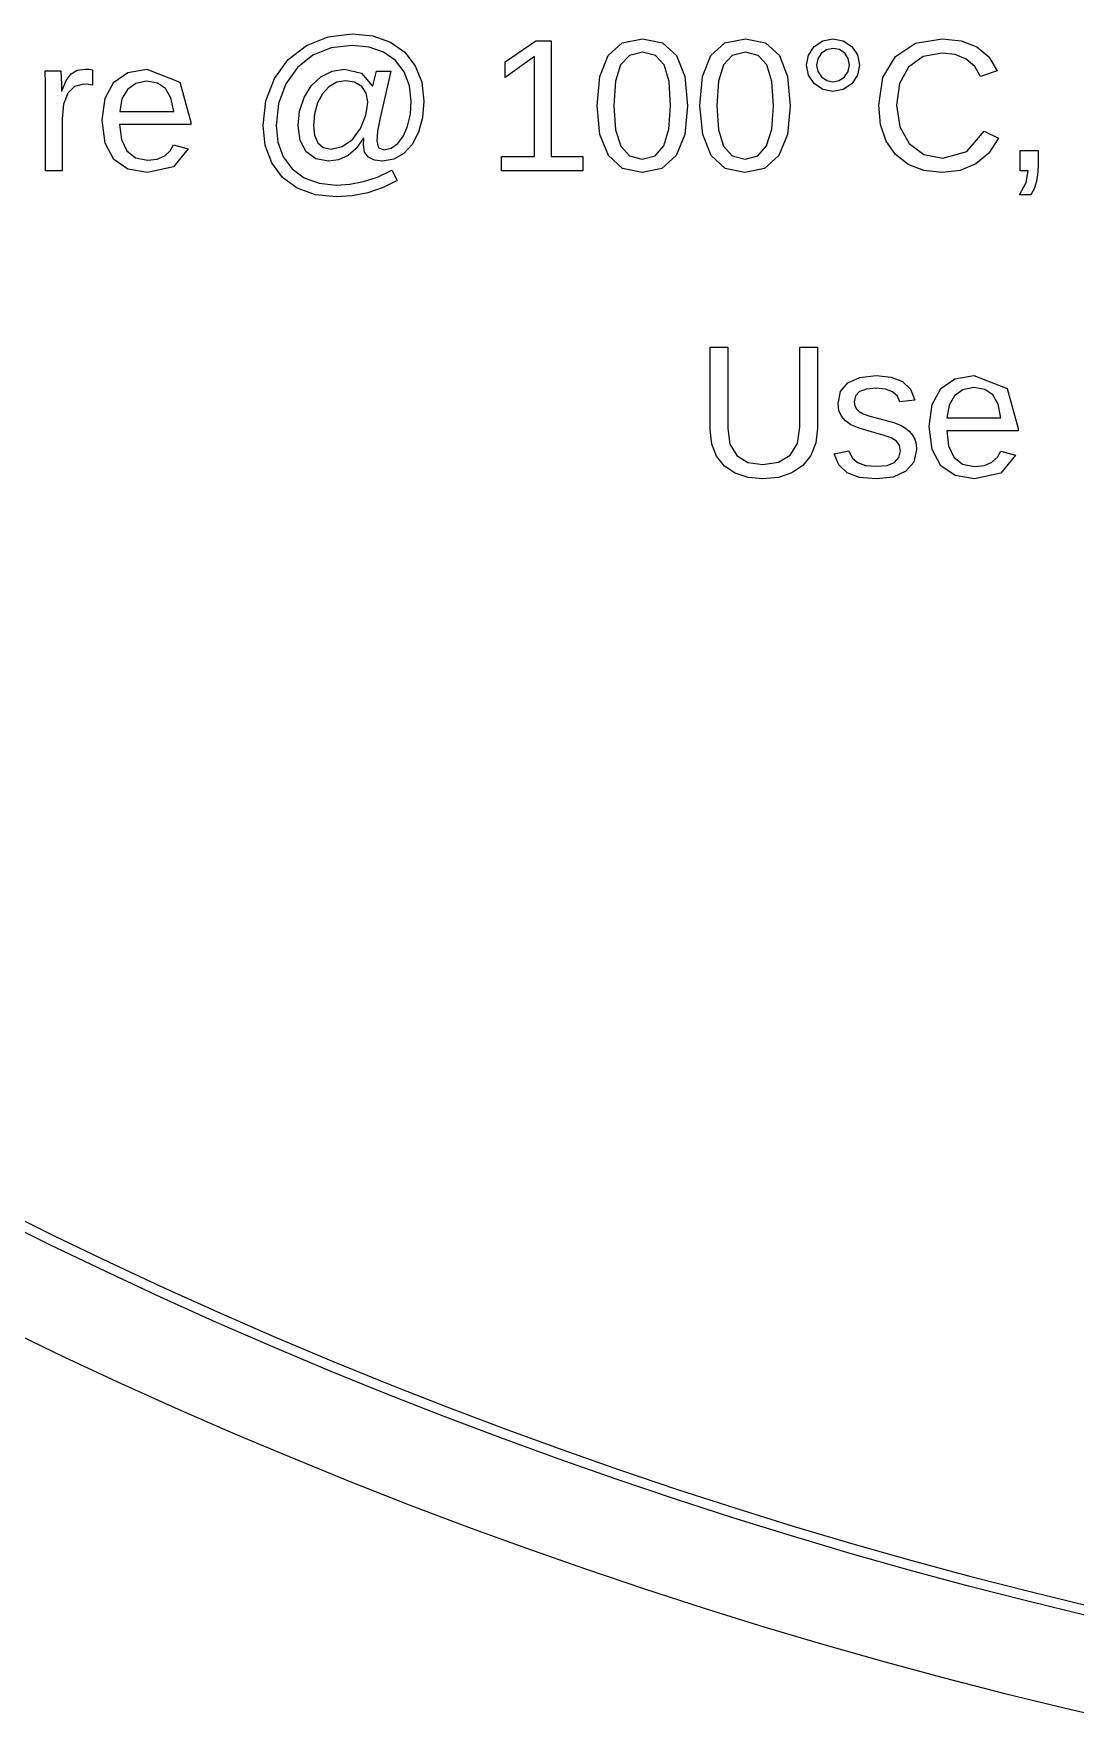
# Model space of a CAD drawing. Extents: x -16 to 132, y -40 to 113.
# Drawn here: x 22.05 to 37.69, y -37.83 to -12.46 of the extents above; entities that cross this region are included whole.
import ezdxf

# ---------------------------------------------------------------- set-up
doc = ezdxf.new("R2010")
doc.units = 0

msp = doc.modelspace()

# ---------------------------------------------------------------- linework, layer by layer
for p, q in [((25.8728, -12.8529), (26.1459, -12.6409)), ((26.1459, -12.6409), (26.4708, -12.5082)), ((26.519, -12.6759), (26.2416, -12.7872)), ((26.4708, -12.5082), (26.8324, -12.464)), ((26.8352, -12.6388), (26.519, -12.6759)), ((26.8324, -12.464), (27.1438, -12.4954)), ((27.0872, -12.6646), (26.8352, -12.6388)), ((27.3053, -12.7421), (27.0872, -12.6646)), ((27.1438, -12.4954), (27.4094, -12.5896)), ((27.4094, -12.5896), (27.6235, -12.7409)), ((29.1307, -12.8857), (29.5925, -12.5681)), ((29.5925, -12.5681), (29.8227, -12.5681)), ((29.8227, -12.5681), (29.8227, -14.31)), ((30.6755, -12.7899), (30.8875, -12.6017)), ((30.8875, -12.6017), (31.1949, -12.5389)), ((31.1949, -12.5389), (31.495, -12.6024)), ((31.495, -12.6024), (31.7045, -12.7927)), ((32.2182, -12.7899), (32.4303, -12.6017)), ((32.4303, -12.6017), (32.7376, -12.5389)), ((32.7376, -12.5389), (33.0377, -12.6024)), ((33.0377, -12.6024), (33.2473, -12.7927)), ((33.6838, -12.7834), (33.7707, -12.6554)), ((33.7707, -12.6554), (33.8991, -12.5681)), ((33.8991, -12.5681), (34.0529, -12.5389)), ((34.0529, -12.5389), (34.2067, -12.5677)), ((34.2067, -12.5677), (34.3352, -12.6541)), ((34.3352, -12.6541), (34.422, -12.7816)), ((34.9917, -12.8038), (35.2926, -12.6052)), ((35.2926, -12.6052), (35.6906, -12.5389)), ((35.6906, -12.5389), (35.9771, -12.5694)), ((35.9771, -12.5694), (36.2121, -12.661)), ((36.2121, -12.661), (36.3938, -12.8125)), ((25.6667, -13.1353), (25.8728, -12.8529)), ((26.2416, -12.7872), (26.0114, -12.9684)), ((27.4829, -12.8676), (27.3053, -12.7421)), ((27.6132, -13.0375), (27.4829, -12.8676)), ((27.6235, -12.7409), (27.7803, -12.9439)), ((29.5717, -12.8066), (29.1307, -13.1214)), ((29.1307, -13.1214), (29.1307, -12.8857)), ((29.5717, -14.31), (29.5717, -12.8066)), ((30.5522, -13.1041), (30.6755, -12.7899)), ((30.8641, -12.9287), (30.7887, -13.1762)), ((30.9971, -12.7882), (30.8641, -12.9287)), ((31.1949, -12.7414), (30.9971, -12.7882)), ((31.3878, -12.7889), (31.1949, -12.7414)), ((31.5173, -12.9314), (31.3878, -12.7889)), ((31.5907, -13.1797), (31.5173, -12.9314)), ((31.7045, -12.7927), (31.8278, -13.1075)), ((32.095, -13.1041), (32.2182, -12.7899)), ((32.4068, -12.9287), (32.3314, -13.1762)), ((32.5398, -12.7882), (32.4068, -12.9287)), ((32.7376, -12.7414), (32.5398, -12.7882)), ((32.9306, -12.7889), (32.7376, -12.7414)), ((33.0601, -12.9314), (32.9306, -12.7889)), ((33.1334, -13.1797), (33.0601, -12.9314)), ((33.2473, -12.7927), (33.3706, -13.1075)), ((33.6549, -12.9342), (33.6838, -12.7834)), ((33.6842, -13.085), (33.6549, -12.9342)), ((33.8239, -12.8389), (33.8061, -12.9342)), ((33.8061, -12.9342), (33.8243, -13.0295)), ((33.8775, -12.7581), (33.8239, -12.8389)), ((33.957, -12.7029), (33.8775, -12.7581)), ((34.0529, -12.6846), (33.957, -12.7029)), ((34.1488, -12.7026), (34.0529, -12.6846)), ((34.2283, -12.7567), (34.1488, -12.7026)), ((34.2819, -12.8371), (34.2283, -12.7567)), ((34.2818, -13.0304), (34.2998, -12.9342)), ((34.2998, -12.9342), (34.2819, -12.8371)), ((34.451, -12.9342), (34.4217, -13.0867)), ((34.422, -12.7816), (34.451, -12.9342)), ((34.8024, -13.1193), (34.9917, -12.8038)), ((35.4049, -12.8075), (35.1886, -12.964)), ((35.6934, -12.7553), (35.4049, -12.8075)), ((35.886, -12.7778), (35.6934, -12.7553)), ((36.0505, -12.8454), (35.886, -12.7778)), ((36.1804, -12.9557), (36.0505, -12.8454)), ((36.3938, -12.8125), (36.52, -13.023)), ((22.2284, -13.2047), (22.2222, -13.0216)), ((22.2222, -13.0216), (22.4579, -13.0216)), ((22.4579, -13.0216), (22.4663, -13.2258)), ((22.4746, -13.3281), (22.5387, -13.1658)), ((22.5387, -13.1658), (22.6119, -13.0646)), ((22.6119, -13.0646), (22.7055, -13.0115)), ((22.7055, -13.0115), (22.831, -12.9939)), ((22.831, -12.9939), (22.8813, -12.9973)), ((22.8813, -12.9973), (22.9323, -13.0077)), ((22.9323, -13.0077), (22.9323, -13.2365)), ((23.252, -13.1922), (23.4633, -13.0434)), ((23.4633, -13.0434), (23.7492, -12.9939)), ((23.7451, -13.1783), (23.5823, -13.2086)), ((23.9105, -13.2055), (23.7451, -13.1783)), ((23.7492, -12.9939), (24.2454, -13.1932)), ((25.5372, -13.4706), (25.6667, -13.1353)), ((26.0114, -12.9684), (25.8366, -13.2151)), ((26.2178, -13.2456), (26.3609, -13.1103)), ((26.3609, -13.1103), (26.5304, -13.024)), ((26.5304, -13.024), (26.7173, -12.9952)), ((26.7325, -13.1714), (26.6003, -13.1934)), ((26.7173, -12.9952), (26.9735, -13.0583)), ((26.8699, -13.193), (26.7325, -13.1714)), ((26.9735, -13.0583), (27.1348, -13.2476)), ((27.1431, -13.2476), (27.1972, -13.0257)), ((27.1972, -13.0257), (27.4135, -13.0257)), ((27.4135, -13.0257), (27.2527, -13.7275)), ((27.6933, -13.2437), (27.6132, -13.0375)), ((27.7803, -12.9439), (27.8766, -13.1911)), ((30.5111, -13.5444), (30.5522, -13.1041)), ((30.7887, -13.1762), (30.7635, -13.5444)), ((31.6151, -13.5444), (31.5907, -13.1797)), ((31.8278, -13.1075), (31.8689, -13.5444)), ((32.0539, -13.5444), (32.095, -13.1041)), ((32.3314, -13.1762), (32.3063, -13.5444)), ((33.1579, -13.5444), (33.1334, -13.1797)), ((33.3706, -13.1075), (33.4116, -13.5444)), ((33.7721, -13.213), (33.6842, -13.085)), ((33.8243, -13.0295), (33.8789, -13.1103)), ((33.8789, -13.1103), (33.9588, -13.1655)), ((33.9588, -13.1655), (34.0529, -13.1838)), ((34.0529, -13.1838), (34.1479, -13.1656)), ((34.1479, -13.1656), (34.2276, -13.111)), ((34.2276, -13.111), (34.2818, -13.0304)), ((34.4217, -13.0867), (34.3338, -13.2144)), ((34.7392, -13.5361), (34.8024, -13.1193)), ((35.1886, -12.964), (35.0534, -13.2114)), ((36.269, -13.1062), (36.1804, -12.9557)), ((36.52, -13.023), (36.269, -13.1062)), ((22.2305, -13.3711), (22.2284, -13.2047)), ((22.2305, -14.5222), (22.2305, -13.3711)), ((22.4663, -13.2258), (22.469, -13.3281)), ((22.469, -13.3281), (22.4746, -13.3281)), ((22.562, -13.3565), (22.5006, -13.5193)), ((22.6622, -13.2561), (22.562, -13.3565)), ((22.7991, -13.2227), (22.6622, -13.2561)), ((22.874, -13.2262), (22.7991, -13.2227)), ((22.9323, -13.2365), (22.874, -13.2262)), ((23.078, -13.7622), (23.1215, -13.4338)), ((23.1215, -13.4338), (23.252, -13.1922)), ((23.4573, -13.2997), (23.3756, -13.4437)), ((23.5823, -13.2086), (23.4573, -13.2997)), ((24.0321, -13.2872), (23.9105, -13.2055)), ((24.1122, -13.4281), (24.0321, -13.2872)), ((24.1528, -13.6332), (24.1122, -13.4281)), ((24.2454, -13.1932), (24.4108, -13.7913)), ((25.8366, -13.2151), (25.7263, -13.5113)), ((26.0434, -13.6245), (26.1105, -13.421)), ((26.1105, -13.421), (26.2178, -13.2456)), ((26.3864, -13.3645), (26.3123, -13.5035)), ((26.4836, -13.2594), (26.3864, -13.3645)), ((26.6003, -13.1934), (26.4836, -13.2594)), ((26.9766, -13.258), (26.8699, -13.193)), ((27.0453, -13.3584), (26.9766, -13.258)), ((27.0682, -13.4862), (27.0453, -13.3584)), ((27.1348, -13.2476), (27.1431, -13.2476)), ((27.72, -13.4779), (27.6933, -13.2437)), ((27.8766, -13.1911), (27.9086, -13.4751)), ((33.9009, -13.3003), (33.7721, -13.213)), ((34.0529, -13.3295), (33.9009, -13.3003)), ((34.2049, -13.3007), (34.0529, -13.3295)), ((34.3338, -13.2144), (34.2049, -13.3007)), ((35.0534, -13.2114), (35.0083, -13.5361)), ((22.5006, -13.5193), (22.4801, -13.74)), ((23.3756, -13.4437), (23.3429, -13.6332)), ((23.3429, -13.6332), (24.1528, -13.6332)), ((25.4941, -13.8412), (25.5372, -13.4706)), ((25.7263, -13.5113), (25.6896, -13.8412)), ((26.0211, -13.844), (26.0434, -13.6245)), ((26.2655, -13.666), (26.2499, -13.8412)), ((26.3123, -13.5035), (26.2655, -13.666)), ((26.9586, -13.887), (27.0363, -13.6873)), ((27.0363, -13.6873), (27.0602, -13.5732)), ((27.0602, -13.5732), (27.0682, -13.4862)), ((27.6659, -13.8495), (27.7065, -13.6727)), ((27.7065, -13.6727), (27.72, -13.4779)), ((27.9086, -13.4751), (27.8887, -13.7207)), ((30.5534, -13.9778), (30.5111, -13.5444)), ((30.7635, -13.5444), (30.789, -13.9047)), ((31.5894, -13.8995), (31.6151, -13.5444)), ((31.8689, -13.5444), (31.8257, -13.9761)), ((32.0962, -13.9778), (32.0539, -13.5444)), ((32.3063, -13.5444), (32.3318, -13.9047)), ((33.1322, -13.8995), (33.1579, -13.5444)), ((33.4116, -13.5444), (33.3685, -13.9761)), ((34.7675, -13.8272), (34.7392, -13.5361)), ((35.0083, -13.5361), (35.0553, -13.8601)), ((22.4801, -13.74), (22.4801, -14.5222)), ((23.1215, -14.1051), (23.078, -13.7622)), ((24.4108, -13.8246), (23.3401, -13.8246)), ((23.3401, -13.8246), (23.3668, -14.0531)), ((24.4108, -13.7913), (24.4108, -13.8246)), ((25.5272, -14.1416), (25.4941, -13.8412)), ((25.6896, -13.8412), (25.7168, -14.0931)), ((26.0511, -14.0676), (26.0211, -13.844)), ((26.2499, -13.8412), (26.2664, -13.9896)), ((26.8366, -14.0506), (26.9586, -13.887)), ((27.2142, -13.9289), (27.2013, -14.0784)), ((27.2527, -13.7275), (27.2142, -13.9289)), ((27.602, -13.9993), (27.6659, -13.8495)), ((27.8289, -13.9418), (27.7336, -14.1267)), ((27.8887, -13.7207), (27.8289, -13.9418)), ((30.789, -13.9047), (30.8655, -14.1533)), ((31.5125, -14.1491), (31.5894, -13.8995)), ((32.3318, -13.9047), (32.4082, -14.1533)), ((33.0552, -14.1491), (33.1322, -13.8995)), ((34.8523, -14.0763), (34.7675, -13.8272)), ((35.0553, -13.8601), (35.1962, -14.1138)), ((36.0641, -14.2306), (36.3217, -13.9258)), ((36.3217, -13.9258), (36.538, -14.034)), ((23.252, -14.3516), (23.1215, -14.1051)), ((23.3668, -14.0531), (23.4469, -14.2226)), ((24.101, -14.2237), (24.1514, -14.1325)), ((24.3706, -14.1949), (24.1504, -14.4612)), ((24.1514, -14.1325), (24.3706, -14.1949)), ((25.6265, -14.405), (25.5272, -14.1416)), ((25.7168, -14.0931), (25.7985, -14.3135)), ((26.141, -14.2365), (26.0511, -14.0676)), ((26.2664, -13.9896), (26.3158, -14.1019)), ((26.3158, -14.1019), (26.3995, -14.1727)), ((26.3995, -14.1727), (26.519, -14.1963)), ((26.519, -14.1963), (26.6851, -14.1599)), ((26.6851, -14.1599), (26.8366, -14.0506)), ((26.895, -14.186), (26.7707, -14.2926)), ((26.9975, -14.0368), (26.895, -14.186)), ((27.0058, -14.0368), (26.9975, -14.0368)), ((27.0016, -14.1339), (27.0058, -14.0368)), ((27.0203, -14.2406), (27.0016, -14.1339)), ((27.2013, -14.0784), (27.2294, -14.1761)), ((27.2294, -14.1761), (27.3137, -14.2087)), ((27.3137, -14.2087), (27.4203, -14.1848)), ((27.4203, -14.1848), (27.5182, -14.1131)), ((27.5182, -14.1131), (27.602, -13.9993)), ((27.7336, -14.1267), (27.607, -14.2642)), ((30.6803, -14.2934), (30.5534, -13.9778)), ((30.8655, -14.1533), (30.9974, -14.2979)), ((31.3804, -14.2968), (31.5125, -14.1491)), ((31.8257, -13.9761), (31.6962, -14.292)), ((32.2231, -14.2934), (32.0962, -13.9778)), ((32.4082, -14.1533), (32.5402, -14.2979)), ((32.9231, -14.2968), (33.0552, -14.1491)), ((33.3685, -13.9761), (33.239, -14.292)), ((34.991, -14.2781), (34.8523, -14.0763)), ((35.1962, -14.1138), (35.4173, -14.2776)), ((36.538, -14.034), (36.3929, -14.2562)), ((23.4658, -14.5003), (23.252, -14.3516)), ((23.4469, -14.2226), (23.5783, -14.3277)), ((23.5783, -14.3277), (23.759, -14.3627)), ((23.759, -14.3627), (23.9051, -14.3464)), ((23.9051, -14.3464), (24.019, -14.2975)), ((24.019, -14.2975), (24.101, -14.2237)), ((25.7884, -14.6217), (25.6265, -14.405)), ((25.7985, -14.3135), (25.9316, -14.4943)), ((26.2855, -14.3426), (26.141, -14.2365)), ((26.4788, -14.3779), (26.2855, -14.3426)), ((26.6301, -14.3566), (26.4788, -14.3779)), ((26.7707, -14.2926), (26.6301, -14.3566)), ((27.0765, -14.3169), (27.0203, -14.2406)), ((27.167, -14.3627), (27.0765, -14.3169)), ((27.2887, -14.3779), (27.167, -14.3627)), ((27.4563, -14.3495), (27.2887, -14.3779)), ((27.607, -14.2642), (27.4563, -14.3495)), ((29.0738, -14.5222), (29.0738, -14.31)), ((29.0738, -14.31), (29.5717, -14.31)), ((29.8227, -14.31), (30.2984, -14.31)), ((30.2984, -14.31), (30.2984, -14.5222)), ((30.8915, -14.4858), (30.6803, -14.2934)), ((30.9974, -14.2979), (31.1893, -14.3461)), ((31.1893, -14.3461), (31.3804, -14.2968)), ((31.6962, -14.292), (31.4825, -14.4854)), ((32.4342, -14.4858), (32.2231, -14.2934)), ((32.5402, -14.2979), (32.7321, -14.3461)), ((32.7321, -14.3461), (32.9231, -14.2968)), ((33.239, -14.292), (33.0252, -14.4854)), ((35.181, -14.4272), (34.991, -14.2781)), ((35.4166, -14.5192), (35.181, -14.4272)), ((35.4173, -14.2776), (35.7045, -14.3322)), ((35.7045, -14.3322), (36.0641, -14.2306)), ((36.1989, -14.4182), (35.963, -14.517)), ((36.3929, -14.2562), (36.1989, -14.4182)), ((36.8618, -14.5222), (36.8618, -14.2184)), ((36.8618, -14.2184), (37.1322, -14.2184)), ((37.1322, -14.4515), (37.1257, -14.5863)), ((37.1322, -14.2184), (37.1322, -14.4515)), ((22.4801, -14.5222), (22.2305, -14.5222)), ((23.759, -14.5499), (23.4658, -14.5003)), ((24.1504, -14.4612), (23.759, -14.5499)), ((26.0093, -14.7822), (25.7884, -14.6217)), ((25.9316, -14.4943), (26.1133, -14.6276)), ((26.1133, -14.6276), (26.3364, -14.7098)), ((26.3364, -14.7098), (26.5939, -14.7372)), ((26.7964, -14.7242), (27.0016, -14.6851)), ((27.0016, -14.6851), (27.2121, -14.616)), ((27.2121, -14.616), (27.4302, -14.5125)), ((27.5065, -14.6678), (27.2969, -14.7741)), ((27.4302, -14.5125), (27.5065, -14.6678)), ((30.2984, -14.5222), (29.0738, -14.5222)), ((31.1866, -14.5499), (30.8915, -14.4858)), ((31.4825, -14.4854), (31.1866, -14.5499)), ((32.7293, -14.5499), (32.4342, -14.4858)), ((33.0252, -14.4854), (32.7293, -14.5499)), ((35.692, -14.5499), (35.4166, -14.5192)), ((35.963, -14.517), (35.692, -14.5499)), ((36.8535, -14.8855), (36.9512, -14.7004)), ((36.9838, -14.5222), (36.8618, -14.5222)), ((36.9512, -14.7004), (36.9838, -14.5222)), ((37.1059, -14.6969), (37.0722, -14.7933)), ((37.1257, -14.5863), (37.1059, -14.6969)), ((26.2806, -14.8816), (26.0093, -14.7822)), ((26.5939, -14.9147), (26.2806, -14.8816)), ((26.5939, -14.7372), (26.7964, -14.7242)), ((26.8336, -14.8989), (26.5939, -14.9147)), ((27.0703, -14.8516), (26.8336, -14.8989)), ((27.2969, -14.7741), (27.0703, -14.8516)), ((37.024, -14.8855), (36.8535, -14.8855)), ((37.0722, -14.7933), (37.024, -14.8855)), ((32.2068, -18.4138), (32.2068, -17.1698)), ((32.2068, -17.1698), (32.4717, -17.1698)), ((32.4717, -17.1698), (32.4717, -18.3916)), ((33.5562, -18.3736), (33.5562, -17.1698)), ((33.5562, -17.1698), (33.8197, -17.1698)), ((33.8197, -17.1698), (33.8197, -18.3888)), ((34.1662, -17.8391), (34.2759, -17.7072)), ((34.2759, -17.7072), (34.4557, -17.6266)), ((34.4557, -17.6266), (34.7024, -17.5997)), ((34.7024, -17.5997), (34.9252, -17.6215)), ((34.9252, -17.6215), (35.097, -17.6871)), ((35.097, -17.6871), (35.2164, -17.8008)), ((35.6727, -17.7939), (35.884, -17.6451)), ((35.884, -17.6451), (36.1699, -17.5956)), ((36.1699, -17.5956), (36.666, -17.7949)), ((34.1296, -18.0199), (34.1662, -17.8391)), ((34.3924, -17.9041), (34.3723, -17.995)), ((34.3723, -17.995), (34.3806, -18.0532)), ((34.4528, -17.8396), (34.3924, -17.9041)), ((34.5554, -17.8011), (34.4528, -17.8396)), ((34.7024, -17.7883), (34.5554, -17.8011)), ((34.8395, -17.8017), (34.7024, -17.7883)), ((34.9458, -17.8417), (34.8395, -17.8017)), ((35.0192, -17.9067), (34.9458, -17.8417)), ((35.0575, -17.995), (35.0192, -17.9067)), ((35.2821, -17.9672), (35.0575, -17.995)), ((35.2164, -17.8008), (35.2821, -17.9672)), ((35.5421, -18.0355), (35.6727, -17.7939)), ((35.8779, -17.9014), (35.7963, -18.0454)), ((36.0029, -17.8103), (35.8779, -17.9014)), ((36.1657, -17.78), (36.0029, -17.8103)), ((36.3311, -17.8072), (36.1657, -17.78)), ((36.4528, -17.8889), (36.3311, -17.8072)), ((36.5329, -18.0298), (36.4528, -17.8889)), ((36.666, -17.7949), (36.8314, -18.393)), ((34.1425, -18.1222), (34.1296, -18.0199)), ((34.1809, -18.2072), (34.1425, -18.1222)), ((34.2421, -18.2777), (34.1809, -18.2072)), ((34.3806, -18.0532), (34.4056, -18.1004)), ((34.4056, -18.1004), (34.4469, -18.1389)), ((34.4469, -18.1389), (34.5041, -18.1711)), ((34.5041, -18.1711), (34.6053, -18.2058)), ((34.6053, -18.2058), (34.7787, -18.2515)), ((34.7787, -18.2515), (34.9493, -18.2996)), ((35.4986, -18.3639), (35.5421, -18.0355)), ((35.7963, -18.0454), (35.7635, -18.2349)), ((35.7635, -18.2349), (36.5734, -18.2349)), ((36.5734, -18.2349), (36.5329, -18.0298)), ((32.2314, -18.6281), (32.2068, -18.4138)), ((32.4717, -18.3916), (32.5057, -18.627)), ((33.5197, -18.6164), (33.5562, -18.3736)), ((33.8197, -18.3888), (33.7946, -18.6097)), ((34.3231, -18.3368), (34.2421, -18.2777)), ((34.445, -18.3907), (34.3231, -18.3368)), ((34.6289, -18.4457), (34.445, -18.3907)), ((34.8078, -18.4928), (34.6289, -18.4457)), ((34.925, -18.5337), (34.8078, -18.4928)), ((34.9493, -18.2996), (35.0644, -18.3438)), ((35.0644, -18.3438), (35.1426, -18.3883)), ((35.1426, -18.3883), (35.2024, -18.4374)), ((35.2024, -18.4374), (35.2473, -18.4927)), ((35.2473, -18.4927), (35.2807, -18.556)), ((35.5421, -18.7068), (35.4986, -18.3639)), ((36.8314, -18.4263), (35.7607, -18.4263)), ((35.7607, -18.4263), (35.7874, -18.6548)), ((36.8314, -18.393), (36.8314, -18.4263)), ((32.3053, -18.8105), (32.2314, -18.6281)), ((32.5057, -18.627), (32.6076, -18.798)), ((33.4099, -18.7931), (33.5197, -18.6164)), ((33.7946, -18.6097), (33.7192, -18.798)), ((34.07, -18.7716), (34.2905, -18.7286)), ((34.2905, -18.7286), (34.3394, -18.8331)), ((35.0048, -18.5844), (34.925, -18.5337)), ((35.0505, -18.6482), (35.0048, -18.5844)), ((35.0438, -18.8306), (35.0658, -18.7286)), ((35.0658, -18.7286), (35.0505, -18.6482)), ((35.3085, -18.7092), (35.2684, -18.8971)), ((35.2807, -18.556), (35.3016, -18.6279)), ((35.3016, -18.6279), (35.3085, -18.7092)), ((35.6727, -18.9533), (35.5421, -18.7068)), ((35.7874, -18.6548), (35.8675, -18.8243)), ((36.5216, -18.8254), (36.5721, -18.7342)), ((36.5721, -18.7342), (36.7912, -18.7966)), ((32.4238, -18.9571), (32.3053, -18.8105)), ((32.5826, -19.0643), (32.4238, -18.9571)), ((32.6076, -18.798), (32.7737, -18.902)), ((32.7737, -18.902), (33.0001, -18.9366)), ((33.0001, -18.9366), (33.2343, -18.9008)), ((33.2343, -18.9008), (33.4099, -18.7931)), ((33.5979, -18.9497), (33.4349, -19.0608)), ((33.7192, -18.798), (33.5979, -18.9497)), ((34.1423, -18.9413), (34.07, -18.7716)), ((34.2676, -19.0594), (34.1423, -18.9413)), ((34.3394, -18.8331), (34.4222, -18.9055)), ((34.4222, -18.9055), (34.5415, -18.9476)), ((34.5415, -18.9476), (34.6996, -18.9616)), ((34.6996, -18.9616), (34.8642, -18.9471)), ((34.8642, -18.9471), (34.9777, -18.9034)), ((34.9777, -18.9034), (35.0438, -18.8306)), ((35.2684, -18.8971), (35.1483, -19.0365)), ((35.8864, -19.102), (35.6727, -18.9533)), ((35.8675, -18.8243), (35.9989, -18.9294)), ((35.9989, -18.9294), (36.1796, -18.9644)), ((36.1796, -18.9644), (36.3257, -18.9481)), ((36.3257, -18.9481), (36.4396, -18.8992)), ((36.4396, -18.8992), (36.5216, -18.8254)), ((36.7912, -18.7966), (36.571, -19.0629)), ((32.7768, -19.1298), (32.5826, -19.0643)), ((33.0015, -19.1516), (32.7768, -19.1298)), ((33.2346, -19.1289), (33.0015, -19.1516)), ((33.4349, -19.0608), (33.2346, -19.1289)), ((34.4516, -19.1286), (34.2676, -19.0594)), ((34.6996, -19.1516), (34.4516, -19.1286)), ((34.956, -19.1228), (34.6996, -19.1516)), ((35.1483, -19.0365), (34.956, -19.1228)), ((36.1796, -19.1516), (35.8864, -19.102)), ((36.571, -19.0629), (36.1796, -19.1516)), ((21.5333, -30.1112), (22.3571, -30.5196)), ((22.2913, -30.6544), (21.4658, -30.2452)), ((23.1217, -31.0534), (22.2913, -30.6544)), ((22.3571, -30.5196), (23.1858, -30.9178)), ((23.1858, -30.9178), (24.0194, -31.3058)), ((23.957, -31.4422), (23.1217, -31.0534)), ((24.7969, -31.8207), (23.957, -31.4422)), ((24.0194, -31.3058), (24.8577, -31.6835)), ((24.8577, -31.6835), (25.7005, -32.051)), ((21.6663, -31.935), (22.5124, -32.3416)), ((25.6414, -32.1889), (24.7969, -31.8207)), ((26.4904, -32.5466), (25.6414, -32.1889)), ((25.7005, -32.051), (26.5479, -32.4081)), ((22.5124, -32.3416), (23.3635, -32.7377)), ((26.5479, -32.4081), (27.3995, -32.7547)), ((27.3438, -32.894), (26.4904, -32.5466)), ((23.3635, -32.7377), (24.2194, -33.1234)), ((28.2013, -33.2308), (27.3438, -32.894)), ((27.3995, -32.7547), (28.2553, -33.0909)), ((24.2194, -33.1234), (25.08, -33.4986)), ((28.2553, -33.0909), (29.1151, -33.4165)), ((29.0629, -33.5571), (28.2013, -33.2308)), ((29.1151, -33.4165), (29.9789, -33.7316)), ((25.08, -33.4986), (25.9451, -33.8632)), ((29.9284, -33.8728), (29.0629, -33.5571)), ((29.9789, -33.7316), (30.8465, -34.036)), ((25.9451, -33.8632), (26.8146, -34.2171)), ((30.7977, -34.1779), (29.9284, -33.8728)), ((26.8146, -34.2171), (27.6884, -34.5603)), ((31.6707, -34.4722), (30.7977, -34.1779)), ((30.8465, -34.036), (31.7178, -34.3298)), ((32.5473, -34.7558), (31.6707, -34.4722)), ((31.7178, -34.3298), (32.5926, -34.6128)), ((27.6884, -34.5603), (28.5664, -34.8928)), ((32.5926, -34.6128), (33.4708, -34.8851)), ((28.5664, -34.8928), (29.4483, -35.2145)), ((33.4273, -35.0287), (32.5473, -34.7558)), ((33.4708, -34.8851), (34.3523, -35.1466)), ((29.4483, -35.2145), (30.3342, -35.5253)), ((34.3105, -35.2907), (33.4273, -35.0287)), ((34.3523, -35.1466), (35.237, -35.3973)), ((35.1969, -35.5419), (34.3105, -35.2907)), ((35.237, -35.3973), (36.1246, -35.6371)), ((30.3342, -35.5253), (31.2238, -35.8253)), ((36.0864, -35.7821), (35.1969, -35.5419)), ((36.1246, -35.6371), (37.0151, -35.866)), ((31.2238, -35.8253), (32.1169, -36.1143)), ((36.9787, -36.0115), (36.0864, -35.7821)), ((37.8737, -36.2298), (36.9787, -36.0115)), ((37.0151, -35.866), (37.9084, -36.0839)), ((32.1169, -36.1143), (33.0136, -36.3923)), ((33.0136, -36.3923), (33.9137, -36.6593)), ((33.9137, -36.6593), (34.8169, -36.9153)), ((34.8169, -36.9153), (35.7232, -37.1601)), ((35.7232, -37.1601), (36.6324, -37.3938)), ((36.6324, -37.3938), (37.5445, -37.6163)), ((37.5445, -37.6163), (38.4592, -37.8276))]:
    msp.add_line(p, q)

doc.saveas('drawing.dxf')
